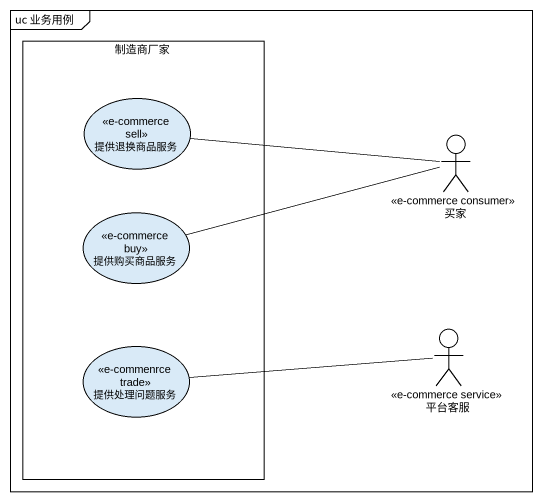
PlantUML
@startuml
mainframe uc 业务用例
rectangle 制造商厂家 {
  usecase 提供退换商品服务 <<e-commerce sell>>
  usecase 提供购买商品服务 <<e-commerce buy>>
  usecase 提供处理问题服务 <<e-commenrce trade>>
}
actor 买家 <<e-commerce consumer>>
actor 平台客服 <<e-commerce service>>
买家 -left- 提供退换商品服务
买家 -left- 提供购买商品服务
平台客服 -left- 提供处理问题服务
@enduml
